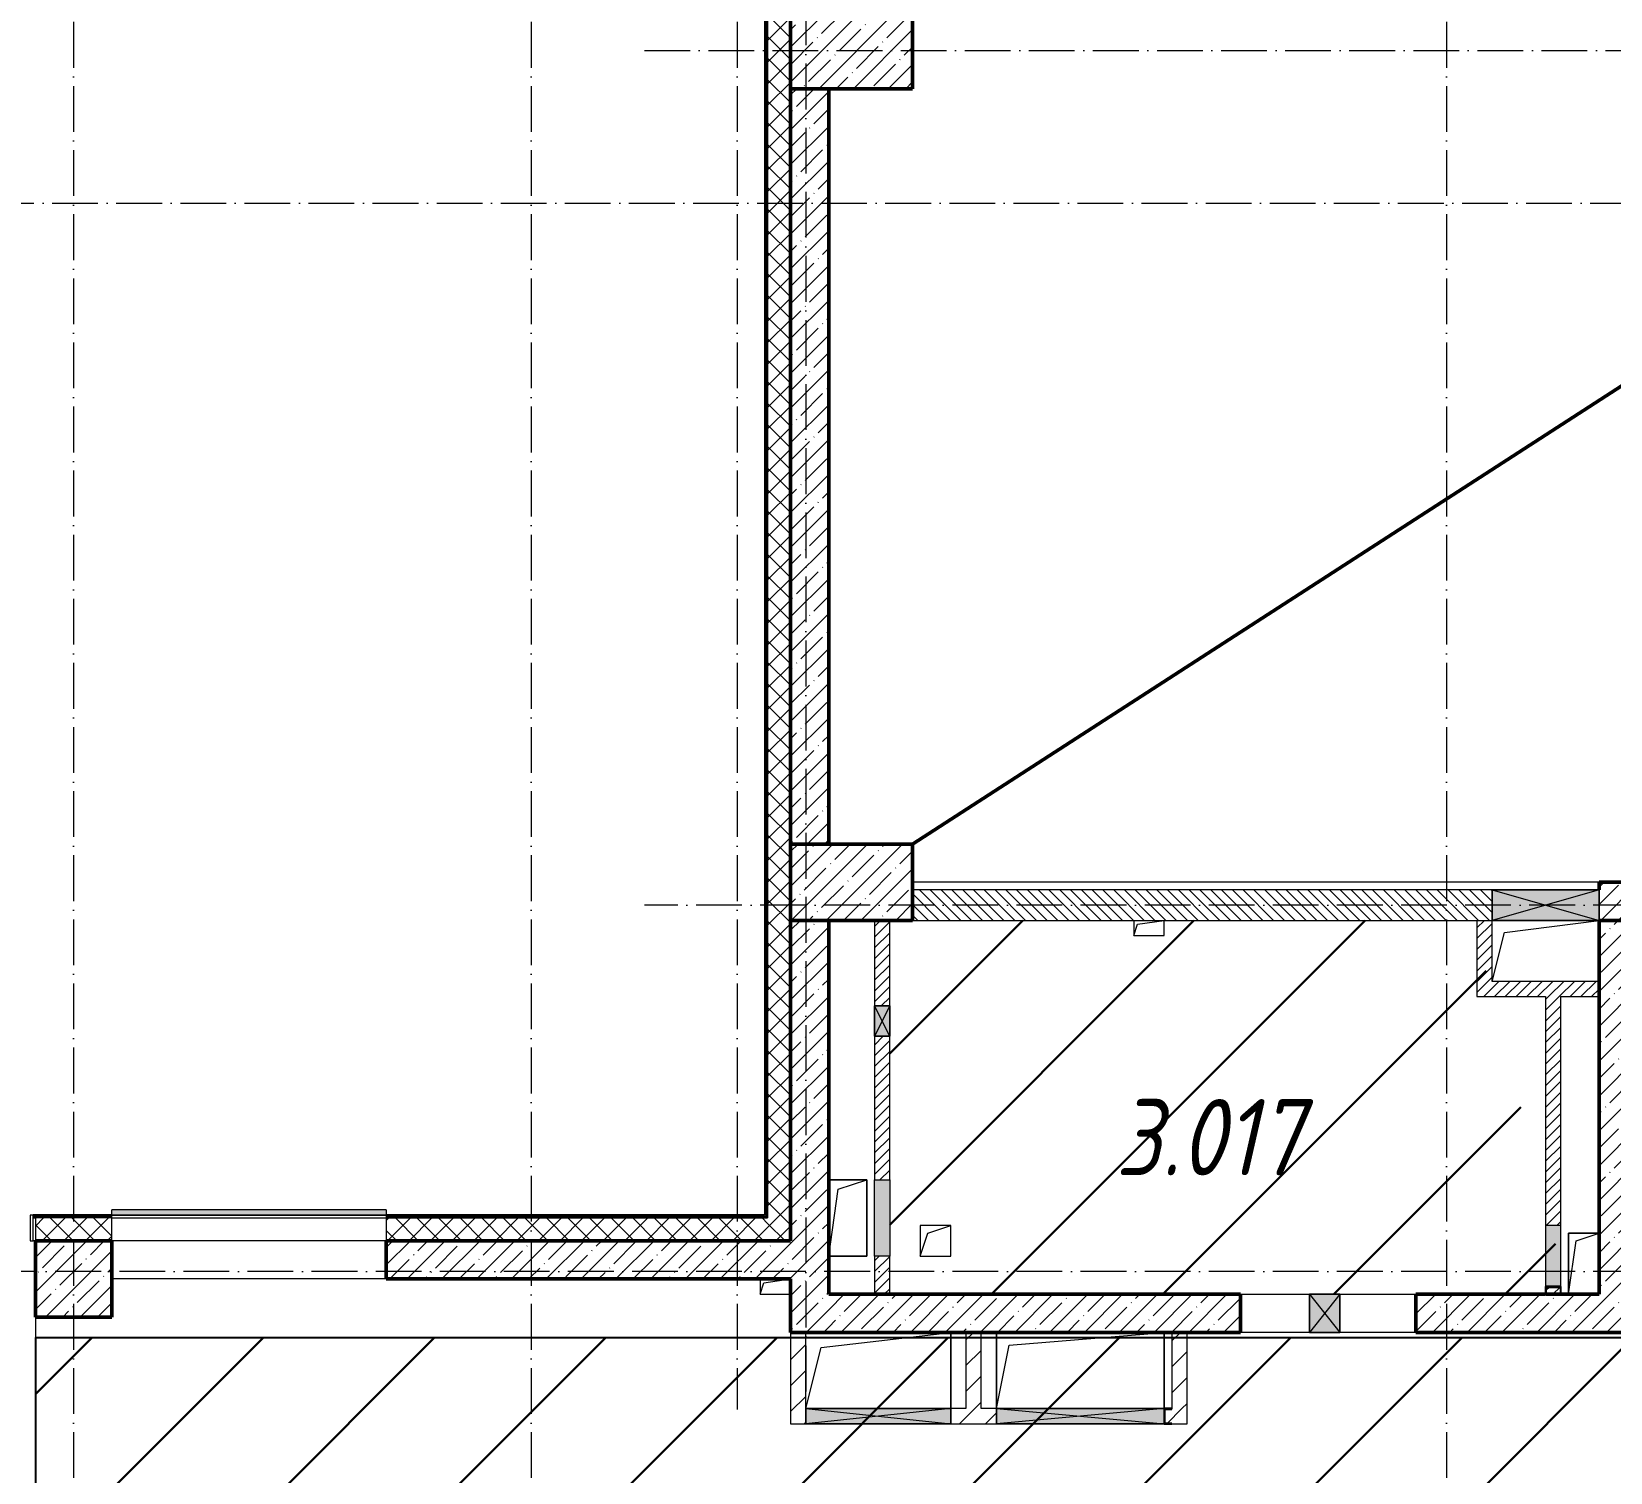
# Model space of a CAD drawing. Header units: millimetres. Extents: x 35697 to 388678, y -91946 to 171347.
# Drawn here: x 328996 to 339346, y -20600 to -11157 of the extents above; entities that cross this region are included whole.
import ezdxf

# ---------------------------------------------------------------- set-up
doc = ezdxf.new("R2010")
doc.units = ezdxf.units.MM
doc.linetypes.add('50_200_ШТРИХ_1Т_ш5_п1_п1_', pattern=[700, 500, -100, 0, -100])
for name, color, linetype, lineweight in [('2.1) ПГП окна 2.8 м', 5, 'Continuous', 30), ('A-DETL-____-OTLN-1', 7, 'Continuous', 50), ('A-DETL-GENF-OTLN', 7, 'Continuous', 9), ('A-FLOR-____-OTLN', 7, 'Continuous', 9), ('A-GENM-____-MCUT', 7, 'Continuous', 25), ('A-GENM-____-OTLN', 7, 'Continuous', 9), ('A-GENM-____-OTLN-1', 7, 'Continuous', 25), ('A-GLAZ-____-OTLN', 7, 'Continuous', 9), ('A-WALL-____-MCUT', 7, 'Continuous', 13), ('A-WALL-____-MCUT-1', 7, 'Continuous', 9), ('A-WALL-____-MCUT-2', 7, 'Continuous', 50), ('A-WALL-____-OTLN', 7, 'Continuous', 9), ('A-WALL-____-PATT-1', 7, 'Continuous', 9), ('A-WALL-FNSH-MCUT-1', 7, 'Continuous', 9), ('S-COLS-____-MCUT', 7, 'Continuous', 50), ('S-COLS-____-OTLN', 7, 'Continuous', 9), ('S-GRID-____-OTLN-1', 7, '50_200_ШТРИХ_1Т_ш5_п1_п1_', 9), ('Марки помещений', 7, 'Continuous', 9), ('стяжа', 7, 'Continuous', 30)]:
    doc.layers.add(name, color=color, linetype=linetype, lineweight=lineweight)
doc.layers.add('A-GLAZ-____-OTLN-1', color=7, linetype='Continuous', lineweight=9, true_color=0xc0c0c0)
doc.styles.add('ISOCPEUR_I_2', font='isocpeui.ttf', dxfattribs={"width": 0.85, "height": 2.3})
pattern_1 = [(45, (283770.7, -86863.46), (-114.04925, 114.04925), []), (45, (283884.76, -86863.46), (-114.04925, 114.04925), [201.612, -40.322, 3.353, -36.97])]
pattern_2 = [(45, (283770.707, -86863.456), (-35.35534, 35.35534), [])]
pattern_3 = [(45, (283770.71, -86863.46), (-84.85281, 84.85281), [])]
pattern_4 = [(45, (283770.71, -86863.46), (-70.71068, 70.71068), []), (135, (283770.71, -86863.46), (-70.71068, -70.71068), [])]

# ---------------------------------------------------------------- blocks, each defined once
blk = doc.blocks.new('BSC_Колонна _Прямоугольная - 500х800-V76-АР1_План отверстий 3 этажа в осях 1-64_Ю-ЯЯ')
at = {"layer": 'S-COLS-____-OTLN'}
h = blk.add_hatch(dxfattribs=at)
h.set_pattern_fill('FP_85', color=256, style=0, pattern_type=2)
h.set_pattern_definition([(315, (-75581.04, 50600), (114.04925, 114.04925), []), (315, (-75581.04, 50485.95), (114.04925, 114.04925), [201.613, -40.323, 3.353, -36.97])])
h.paths.add_polyline_path([(-250, -400), (250, -400), (250, 400), (-250, 400)], flags=0)
at = {"layer": 'S-COLS-____-MCUT'}
for p, q in [((250, 400), (-250, 400)), ((-250, 400), (-250, -400)), ((250, -400), (250, 400)), ((-250, -400), (250, -400))]:
    blk.add_line(p, q, dxfattribs=at)
blk = doc.blocks.new('BSC_Колонна _Прямоугольная - 500х800-V77-АР1_План отверстий 3 этажа в осях 1-64_Ю-ЯЯ')
at = {"layer": 'S-COLS-____-OTLN'}
h = blk.add_hatch(dxfattribs=at)
h.set_pattern_fill('FP_86', color=256, style=0, pattern_type=2)
h.set_pattern_definition([(315, (-70131.04, 50600), (114.04925, 114.04925), []), (315, (-70131.04, 50485.95), (114.04925, 114.04925), [201.613, -40.323, 3.353, -36.97])])
h.paths.add_polyline_path([(-250, -400), (250, -400), (250, 400), (-250, 400)], flags=0)
at = {"layer": 'S-COLS-____-MCUT'}
for p, q in [((250, 400), (-250, 400)), ((-250, 400), (-250, -400)), ((250, -400), (250, 400)), ((-250, -400), (250, -400))]:
    blk.add_line(p, q, dxfattribs=at)
blk = doc.blocks.new('BSC_Колонна _Прямоугольная - 500х500-V148-АР1_План отверстий 3 этажа в осях 1-64_Ю-ЯЯ')
at = {"layer": 'S-COLS-____-OTLN'}
h = blk.add_hatch(dxfattribs=at)
h.set_pattern_fill('FP_154', color=256, style=0, pattern_type=2)
h.set_pattern_definition([(45, (-45500, -67531.04), (-114.04925, 114.04925), []), (45, (-45385.95, -67531.04), (-114.04925, 114.04925), [201.613, -40.323, 3.353, -36.97])])
h.paths.add_polyline_path([(-250, -250), (250, -250), (250, 250), (-250, 250)], flags=0)
at = {"layer": 'S-COLS-____-MCUT'}
for p, q in [((250, 250), (-250, 250)), ((-250, 250), (-250, -250)), ((250, -250), (250, 250)), ((-250, -250), (250, -250))]:
    blk.add_line(p, q, dxfattribs=at)
blk = doc.blocks.new('AR_Отверстие Ниша - Лючок-32404808-АР1_План отверстий 3 этажа в осях 1-64_Ю-ЯЯ')
at = {"layer": 'A-GLAZ-____-OTLN'}
blk.add_hatch(color=256, dxfattribs=at).paths.add_polyline_path([(250, 50), (-250, 50), (-250, -50), (250, -50)], flags=0)
for p, q in [((-250, 50), (250, 50)), ((-250, -50), (-250, 50)), ((250, 50), (250, -50)), ((250, -50), (-250, -50))]:
    blk.add_line(p, q, dxfattribs=at)
blk = doc.blocks.new('AR_Отверстие Ниша - Лючок-32404922-АР1_План отверстий 3 этажа в осях 1-64_Ю-ЯЯ')
at = {"layer": 'A-GLAZ-____-OTLN'}
blk.add_hatch(color=256, dxfattribs=at).paths.add_polyline_path([(200, -50), (200, 50), (-200, 50), (-200, -50)], flags=0)
for p, q in [((200, 50), (-200, 50)), ((-200, 50), (-200, -50)), ((-200, -50), (200, -50))]:
    blk.add_line(p, q, dxfattribs=at)
blk = doc.blocks.new('154_Фахверк_СКБ_Швеллер - Тип_100_3960_зеркало-29769493-АР1_План отверстий 3 этажа в осях 1-64_Ю-ЯЯ')
at = {"layer": 'A-GENM-____-MCUT'}
for p, q in [((175, 50), (125, 50)), ((125, 50), (125, -50)), ((128, 47), (175, 47)), ((128, -47), (128, 47)), ((175, 47), (175, 50)), ((125, -50), (175, -50)), ((175, -47), (128, -47)), ((175, -50), (175, -47))]:
    blk.add_line(p, q, dxfattribs=at)
blk = doc.blocks.new('AR_Отверстие прямоугольное _в стене_ - AR_Отверстие прямоугольное _в стене__ВК-32404777-АР1_План отверстий 3 этажа в осях 1-64_Ю-ЯЯ')
at = {"layer": 'A-GLAZ-____-OTLN'}
blk.add_hatch(color=256, dxfattribs=at).paths.add_polyline_path([(100, 50), (-100, 50), (-100, -50), (100, -50)], flags=0)
at = {"layer": 'A-DETL-GENF-OTLN'}
for p, q in [((-100, -50), (-100, 50)), ((-100, 50), (100, 50)), ((100, 50), (-100, -50)), ((-100, 50), (100, -50)), ((100, 50), (-100, 50)), ((-100, 50), (-100, -50)), ((100, 50), (100, -50)), ((100, -50), (100, 50)), ((100, -50), (-100, -50)), ((-100, -50), (100, -50))]:
    blk.add_line(p, q, dxfattribs=at)
blk = doc.blocks.new('AR_Отверстие прямоугольное _в плите_ - AR_Отверстие прямоугольное _в плите_-V169-АР1_План отверстий 3 этажа в осях 1-64_Ю-ЯЯ')
at = {"layer": 'A-GENM-____-OTLN'}
for p, q in [((125, 250), (-125, 250)), ((-63, 188), (125, 250)), ((125, -250), (125, 250)), ((-125, -250), (-63, 188)), ((-125, -250), (125, -250))]:
    blk.add_line(p, q, dxfattribs=at)
blk = doc.blocks.new('AR_Отверстие прямоугольное _в плите_ - AR_Отверстие прямоугольное _в плите_-30459207-АР1_План отверстий 3 этажа в осях 1-64_Ю-ЯЯ')
at = {"layer": 'A-GENM-____-OTLN'}
for p, q in [((100, 100), (-100, 100)), ((-100, 100), (-100, -100)), ((-100, -100), (-50, 50)), ((-50, 50), (100, 100)), ((100, -100), (100, 100)), ((-100, -100), (100, -100))]:
    blk.add_line(p, q, dxfattribs=at)
blk = doc.blocks.new('AR_Отверстие прямоугольное _в плите_ - AR_Отверстие прямоугольное _в плите_-V173-АР1_План отверстий 3 этажа в осях 1-64_Ю-ЯЯ')
at = {"layer": 'A-GENM-____-OTLN'}
for p, q in [((100, 200), (-100, 200)), ((-100, 200), (-100, -200)), ((-100, -200), (-50, 150)), ((-50, 150), (100, 200))]:
    blk.add_line(p, q, dxfattribs=at)
blk = doc.blocks.new('AR_Отверстие прямоугольное _в плите_ - AR_Отверстие прямоугольное _в плите_-30510712-АР1_План отверстий 3 этажа в осях 1-64_Ю-ЯЯ')
at = {"layer": 'A-GENM-____-OTLN'}
for p, q in [((-100, 50), (-100, -50)), ((-100, -50), (-75, 25)), ((-75, 25), (100, 50)), ((-100, -50), (100, -50))]:
    blk.add_line(p, q, dxfattribs=at)
blk = doc.blocks.new('AR_Отверстие прямоугольное _в плите_ - AR_Отверстие прямоугольное _в плите_-V186-АР1_План отверстий 3 этажа в осях 1-64_Ю-ЯЯ')
at = {"layer": 'A-GENM-____-OTLN'}
for p, q in [((-100, 50), (-100, -50)), ((-100, -50), (-75, 25)), ((-75, 25), (100, 50)), ((100, -50), (100, 50)), ((-100, -50), (100, -50))]:
    blk.add_line(p, q, dxfattribs=at)
blk = doc.blocks.new('AR_Отверстие прямоугольное _в плите_ - AR_Отверстие прямоугольное _в плите_-30552508-АР1_План отверстий 3 этажа в осях 1-64_Ю-ЯЯ')
at = {"layer": 'A-GENM-____-OTLN'}
for p, q in [((-550, 250), (-550, -250)), ((-467, 167), (550, 250)), ((550, -250), (550, 250)), ((-550, -250), (-467, 167))]:
    blk.add_line(p, q, dxfattribs=at)
blk = doc.blocks.new('AR_Отверстие прямоугольное _в плите_ - AR_Отверстие прямоугольное _в плите_-30552525-АР1_План отверстий 3 этажа в осях 1-64_Ю-ЯЯ')
at = {"layer": 'A-GENM-____-OTLN'}
for p, q in [((-350, -200), (-270, 120)), ((-270, 120), (350, 200))]:
    blk.add_line(p, q, dxfattribs=at)
blk = doc.blocks.new('AR_Отверстие прямоугольное _в плите_ - AR_Отверстие прямоугольное _в плите_-30552717-АР1_План отверстий 3 этажа в осях 1-64_Ю-ЯЯ')
at = {"layer": 'A-GENM-____-OTLN'}
for p, q in [((-375, 150), (475, 250)), ((475, -250), (475, 250)), ((-475, -250), (-375, 150))]:
    blk.add_line(p, q, dxfattribs=at)
blk = doc.blocks.new('AR_Отверстие прямоугольное _в стене__БезПР - AR_Отверстие прямоугольное _в стене__БезПР-30578456-АР1_План отверстий 3 этажа в осях 1-64_Ю-ЯЯ')
at = {"layer": 'A-GLAZ-____-OTLN-1'}
blk.add_hatch(color=256, dxfattribs=at).paths.add_polyline_path([(100, -125), (100, 125), (-100, 125), (-100, -125)], flags=0)
at = {"layer": 'A-DETL-GENF-OTLN'}
for p, q in [((-100, -125), (-100, 125)), ((-100, 125), (100, 125)), ((100, 125), (-100, -125)), ((-100, 125), (100, -125)), ((100, 125), (-100, 125)), ((-100, 125), (-100, -125)), ((100, 125), (100, -125)), ((100, -125), (100, 125)), ((100, -125), (-100, -125)), ((-100, -125), (100, -125))]:
    blk.add_line(p, q, dxfattribs=at)
at = {"layer": 'A-GLAZ-____-OTLN'}
blk.add_line((100, 125), (-100, 125), dxfattribs=at)
blk = doc.blocks.new('Отлив_СКБ - Отлив витража_СФТК-31884011-АР1_План отверстий 3 этажа в осях 1-64_Ю-ЯЯ')
at = {"layer": 'A-GLAZ-____-OTLN-1'}
for points in [[(1800, 2), (1800, 37), (0, 37), (0, 2), (1715, 2)], [(1715, 0), (1800, 0), (1800, 2), (0, 2), (0, 0)]]:
    blk.add_hatch(color=256, dxfattribs=at).paths.add_polyline_path(points, flags=0)
at = {"layer": 'A-GLAZ-____-OTLN'}
for p, q in [((0, 3), (0, 37)), ((1800, 37), (0, 37)), ((0, 2), (1800, 2)), ((1800, 37), (1800, 3)), ((1800, 0), (0, 0))]:
    blk.add_line(p, q, dxfattribs=at)
blk = doc.blocks.new('Стены 11 - Стены 4-31628984-АР1_План отверстий 3 этажа в осях 1-64_Ю-ЯЯ')
at = {"layer": 'A-WALL-____-MCUT'}
for p, q in [((-1829, 41030), (-1829, 41010)), ((-1659, 41030), (-1829, 41030)), ((-1829, 41010), (-1659, 41010)), ((-1659, 41010), (-1659, 41030))]:
    blk.add_line(p, q, dxfattribs=at)
blk = doc.blocks.new('AR_Отверстие прямоугольное _в стене_ - AR_Отверстие прямоугольное _в стене__ОВ-36926784-АР1_План отверстий 3 этажа в осях 1-64_Ю-ЯЯ')
at = {"layer": 'A-GLAZ-____-OTLN'}
blk.add_hatch(color=256, dxfattribs=at).paths.add_polyline_path([(550, -50), (550, 50), (-550, 50), (-550, -50)], flags=0)
at = {"layer": 'A-DETL-GENF-OTLN'}
for p, q in [((-550, -50), (-550, 50)), ((-550, 50), (550, 50)), ((550, 50), (-550, -50)), ((-550, 50), (550, -50)), ((550, 50), (-550, 50)), ((-550, 50), (-550, -50)), ((550, -50), (-550, -50)), ((-550, -50), (550, -50))]:
    blk.add_line(p, q, dxfattribs=at)
blk = doc.blocks.new('AR_Отверстие прямоугольное _в стене__БезПР - AR_Отверстие прямоугольное _в стене__БезПР-36428394-АР1_План отверстий 3 этажа в осях 1-64_Ю-ЯЯ')
at = {"layer": 'A-GLAZ-____-OTLN'}
blk.add_hatch(color=256, dxfattribs=at).paths.add_polyline_path([(350, -100), (350, 100), (-350, 100), (-350, -100)], flags=0)
at = {"layer": 'A-DETL-GENF-OTLN'}
for p, q in [((-350, -100), (-350, 100)), ((-350, 100), (350, 100)), ((350, 100), (-350, -100)), ((-350, 100), (350, -100)), ((350, 100), (-350, 100)), ((-350, 100), (-350, -100)), ((350, 100), (350, -100)), ((350, -100), (350, 100)), ((350, -100), (-350, -100)), ((-350, -100), (350, -100))]:
    blk.add_line(p, q, dxfattribs=at)
at = {"layer": 'A-GLAZ-____-OTLN'}
blk.add_line((350, 100), (-350, 100), dxfattribs=at)
blk = doc.blocks.new('AR_Отверстие прямоугольное _в стене__БезПР - AR_Отверстие прямоугольное _в стене__БезПР-36428547-АР1_План отверстий 3 этажа в осях 1-64_Ю-ЯЯ')
at = {"layer": 'A-GLAZ-____-OTLN'}
blk.add_hatch(color=256, dxfattribs=at).paths.add_polyline_path([(475, -50), (475, 50), (-475, 50), (-475, -50)], flags=0)
at = {"layer": 'A-DETL-GENF-OTLN'}
for p, q in [((-475, -50), (-475, 50)), ((-475, 50), (475, 50)), ((475, 50), (-475, -50)), ((-475, 50), (475, -50)), ((475, 50), (-475, 50)), ((-475, 50), (-475, -50)), ((475, 50), (475, -50)), ((475, -50), (475, 50)), ((475, -50), (-475, -50)), ((-475, -50), (475, -50))]:
    blk.add_line(p, q, dxfattribs=at)
at = {"layer": 'A-GLAZ-____-OTLN'}
blk.add_line((475, 50), (-475, 50), dxfattribs=at)
blk = doc.blocks.new('154_Фахверк_СКБ_Швеллер - Тип_100_3960_зеркало-36793856-АР1_План отверстий 3 этажа в осях 1-64_Ю-ЯЯ')
at = {"layer": 'A-GENM-____-MCUT'}
for p, q in [((175, 50), (125, 50)), ((125, 50), (125, -50)), ((128, 47), (175, 47)), ((128, -47), (128, 47)), ((175, 47), (175, 50)), ((125, -50), (175, -50)), ((175, -47), (128, -47)), ((175, -50), (175, -47))]:
    blk.add_line(p, q, dxfattribs=at)
blk = doc.blocks.new('3эт')
at = {"layer": 'S-GRID-____-OTLN-1', "color": 251, "ltscale": 0.6, "true_color": 0x636466}
for p, q in [((329270.7, 4029.4), (329270.7, -33971.9)), ((332270.7, 4029.4), (332270.7, -33971.9)), ((333620.7, 4029.4), (333620.7, -20188)), ((338270.7, 4029.4), (338270.7, -33971.9)), ((334070.7, 3756), (334070.7, -20188)), ((333012.7, -11282.4), (387845.1, -11282.4)), ((318208.2, -12282.4), (387845.1, -12282.4)), ((387845.1, -16882.4), (333012.7, -16882.4)), ((387845.1, -19282.4), (279101.9, -19282.4))]:
    blk.add_line(p, q, dxfattribs=at)

msp = doc.modelspace()

# ---------------------------------------------------------------- hatches: boundary and pattern name
at = {"layer": '2.1) ПГП окна 2.8 м'}
h = msp.add_hatch(dxfattribs=at)
h.set_pattern_fill('ANSI31', color=5, scale=250)
h.paths.add_polyline_path([(358271, -16982), (357671, -16982), (357671, -16732), (352971, -16732), (352971, -16982), (352471, -16982), (352271, -16982), (352271, -17432), (352151, -17432), (352125, -17432), (352125, -17438), (351577, -17438), (350671, -17432), (350671, -16982), (348021, -16982), (348021, -17482), (347521, -17482), (347521, -19182), (348021, -19182), (348021, -19682), (347521, -19682), (347021, -19682), (345721, -19682), (344721, -19682), (343721, -19682), (343222, -19682), (343022, -19682), (342571, -19682), (341971, -19682), (341971, -19717), (358211, -19717), (358211, -19682), (357971, -19682), (357971, -19182), (358271, -19182)])
h.paths.add_polyline_path([(352471, -19182), (352971, -19182), (352971, -19682), (352471, -19682)], flags=16)
h.paths.add_polyline_path([(329021, -23650), (358473, -23650), (358473, -19717), (329021, -19717)])
h = msp.add_hatch(dxfattribs=at)
h.set_pattern_fill('ANSI31', color=5, scale=250)
h.paths.add_polyline_path([(334771, -16982), (334621, -17489), (334621, -19432), (339071, -19432), (338446, -16982)])
h.paths.add_polyline_path([(335021, -18982), (335021, -19182), (334821, -19182), (334821, -18982)], flags=16)
at = {"layer": 'A-WALL-____-PATT-1'}
h = msp.add_hatch(dxfattribs=at)
h.set_pattern_fill('FP_4', color=256, style=0, pattern_type=2)
h.set_pattern_definition(pattern_4)
h.paths.add_polyline_path([(333971, -19082), (333971, -1182), (333821, -1182), (333821, -19082)], flags=0)
h = msp.add_hatch(dxfattribs=at)
h.set_pattern_fill('FP_12', color=256, style=0, pattern_type=2)
h.set_pattern_definition(pattern_1)
h.paths.add_polyline_path([(334221, -16482), (334221, -11532), (333971, -11532), (333971, -16482)], flags=0)
h = msp.add_hatch(dxfattribs=at)
h.set_pattern_fill('FP_12', color=256, style=0, pattern_type=2)
h.set_pattern_definition(pattern_1)
h.paths.add_polyline_path([(339271, -16982), (340521, -16982), (340521, -16732), (339271, -16732), (339271, -16782)], flags=0)
h = msp.add_hatch(dxfattribs=at)
h.set_pattern_fill('FP_9', color=256, style=0, pattern_type=2)
h.set_pattern_definition([(135, (283770.707, -86863.456), (-35.35534, -35.35534), [])])
h.paths.add_polyline_path([(338571, -16982), (338571, -16782), (334771, -16782), (334771, -16982), (338548, -16982)], flags=0)
h = msp.add_hatch(dxfattribs=at)
h.set_pattern_fill('FP_12', color=256, style=0, pattern_type=2)
h.set_pattern_definition(pattern_1)
h.paths.add_polyline_path([(333971, -19682), (334221, -19682), (334221, -16982), (333971, -16982), (333971, -19332)], flags=0)
h = msp.add_hatch(dxfattribs=at)
h.set_pattern_fill('FP_8', color=256, style=0, pattern_type=2)
h.set_pattern_definition(pattern_2)
h.paths.add_polyline_path([(334621, -19432), (334621, -19182), (334521, -19182), (334521, -19432)], flags=0)
h.paths.add_polyline_path([(334521, -18682), (334621, -18682), (334621, -17742), (334521, -17742), (334521, -18339)], flags=0)
h.paths.add_polyline_path([(334521, -17542), (334621, -17542), (334621, -16982), (334521, -16982)], flags=0)
h = msp.add_hatch(dxfattribs=at)
h.set_pattern_fill('FP_8', color=256, style=0, pattern_type=2)
h.set_pattern_definition(pattern_2)
h.paths.add_polyline_path([(338471, -17482), (338571, -17482), (338571, -16982), (338471, -16982)], flags=0)
h = msp.add_hatch(dxfattribs=at)
h.set_pattern_fill('FP_12', color=256, style=0, pattern_type=2)
h.set_pattern_definition(pattern_1)
h.paths.add_polyline_path([(339271, -19432), (339521, -19432), (339521, -16982), (339271, -16982), (339271, -18339)], flags=0)
h = msp.add_hatch(dxfattribs=at)
h.set_pattern_fill('FP_8', color=256, style=0, pattern_type=2)
h.set_pattern_definition(pattern_2)
h.paths.add_polyline_path([(339021, -17482), (339271, -17482), (339271, -17382), (338571, -17382), (338571, -17482), (338921, -17482)], flags=0)
h = msp.add_hatch(dxfattribs=at)
h.set_pattern_fill('FP_8', color=256, style=0, pattern_type=2)
h.set_pattern_definition(pattern_2)
h.paths.add_polyline_path([(339018, -19432), (339018, -19385), (338924, -19385), (338924, -19432), (338971, -19432)], flags=0)
h.paths.add_polyline_path([(339021, -18982), (339021, -17482), (338921, -17482), (338921, -18982)], flags=0)
h = msp.add_hatch(dxfattribs=at)
h.set_pattern_fill('FP_4', color=256, style=0, pattern_type=2)
h.set_pattern_definition(pattern_4)
h.paths.add_polyline_path([(333821, -19082), (333821, -18932), (331321, -18932), (331321, -19082), (333646, -19082)], flags=0)
h.paths.add_polyline_path([(329521, -19082), (329521, -18932), (329021, -18932), (329021, -19082)], flags=0)
h = msp.add_hatch(dxfattribs=at)
h.set_pattern_fill('FP_12', color=256, style=0, pattern_type=2)
h.set_pattern_definition(pattern_1)
h.paths.add_polyline_path([(333971, -19332), (333971, -19082), (331321, -19082), (331321, -19332), (333246, -19332)], flags=0)
h = msp.add_hatch(dxfattribs=at)
h.set_pattern_fill('FP_12', color=256, style=0, pattern_type=2)
h.set_pattern_definition(pattern_1)
h.paths.add_polyline_path([(346768, -19682), (347021, -19682), (347021, -19432), (345721, -19432), (345721, -19682)], flags=0)
h.paths.add_polyline_path([(344721, -19682), (344721, -19432), (343721, -19432), (343721, -19682), (343850, -19682)], flags=0)
h.paths.add_polyline_path([(342083, -19682), (342571, -19682), (342571, -19432), (338071, -19432), (338071, -19682), (341199, -19682)], flags=0)
h.paths.add_polyline_path([(336471, -19682), (336921, -19682), (336921, -19432), (334221, -19432), (334221, -19682), (335221, -19682)], flags=0)
h = msp.add_hatch(dxfattribs=at)
h.set_pattern_fill('FP_7', color=256, style=0, pattern_type=2)
h.set_pattern_definition(pattern_3)
h.paths.add_polyline_path([(334071, -20282), (334071, -19682), (333971, -19682), (333971, -20282)], flags=0)
h = msp.add_hatch(dxfattribs=at)
h.set_pattern_fill('FP_7', color=256, style=0, pattern_type=2)
h.set_pattern_definition(pattern_3)
h.paths.add_polyline_path([(335221, -20182), (335221, -19682), (335121, -19682), (335121, -20182)], flags=0)
h = msp.add_hatch(dxfattribs=at)
h.set_pattern_fill('FP_7', color=256, style=0, pattern_type=2)
h.set_pattern_definition(pattern_3)
h.paths.add_polyline_path([(336571, -20182), (336571, -19682), (336471, -19682), (336471, -20182)], flags=0)
h = msp.add_hatch(dxfattribs=at)
h.set_pattern_fill('FP_7', color=256, style=0, pattern_type=2)
h.set_pattern_definition(pattern_3)
h.paths.add_polyline_path([(336571, -20282), (336571, -20182), (336471, -20182), (336471, -20185), (336424, -20185), (336424, -20279), (336471, -20279), (336471, -20282)], flags=0)
h.paths.add_polyline_path([(335021, -20282), (335321, -20282), (335321, -20182), (335021, -20182), (335021, -20200)], flags=0)

# ---------------------------------------------------------------- linework, layer by layer
msp.add_lwpolyline([(329021, -23650), (358473, -23650), (358473, -19717), (329021, -19717)], close=True)
at = {"layer": 'A-DETL-____-OTLN-1'}
msp.add_line((357671, -1682), (334771, -16482), dxfattribs=at)
at = {"layer": 'A-FLOR-____-OTLN'}
for p, q in [((339271, -16732), (334771, -16732)), ((334221, -18682), (334471, -18682)), ((334471, -18682), (334471, -19182)), ((339071, -19032), (339271, -19032)), ((339071, -19432), (339071, -19032)), ((334471, -19182), (334221, -19182)), ((329021, -19582), (329021, -23682)), ((335021, -19682), (335021, -20182)), ((335321, -20182), (335321, -19682)), ((336421, -19682), (336421, -20182))]:
    msp.add_line(p, q, dxfattribs=at)
at = {"layer": 'A-WALL-____-MCUT'}
for p, q in [((338571, -16782), (334771, -16782)), ((334771, -16982), (338571, -16982))]:
    msp.add_line(p, q, dxfattribs=at)
at = {"layer": 'A-WALL-____-MCUT-1'}
for p, q in [((333809, -932), (333809, -18920)), ((333815, -932), (333815, -18926)), ((333821, -1182), (333821, -18932)), ((329521, -18920), (329006, -18920)), ((329521, -18926), (329006, -18926)), ((329521, -18932), (329021, -18932)), ((329021, -18932), (329021, -19082)), ((329521, -19082), (329521, -18932)), ((333809, -18920), (331321, -18920)), ((333815, -18926), (331321, -18926)), ((331321, -18932), (331321, -19082))]:
    msp.add_line(p, q, dxfattribs=at)
at = {"layer": 'A-WALL-____-MCUT-2'}
for p, q in [((333971, -11532), (333971, -16482)), ((334221, -16482), (334221, -11532)), ((340521, -16732), (339271, -16732)), ((339271, -16732), (339271, -16782)), ((333971, -16982), (333971, -19082)), ((334221, -19432), (334221, -16982)), ((339271, -16982), (339271, -19432)), ((339271, -16982), (340521, -16982)), ((331321, -19082), (331321, -19332)), ((333971, -19082), (331321, -19082)), ((331321, -19332), (333971, -19332)), ((333971, -19332), (333971, -19682)), ((336921, -19432), (334221, -19432)), ((336921, -19682), (336921, -19432)), ((338921, -19432), (338071, -19432)), ((338071, -19432), (338071, -19682)), ((339018, -19432), (338924, -19432)), ((339271, -19432), (339021, -19432)), ((333971, -19682), (336921, -19682)), ((338071, -19682), (342571, -19682))]:
    msp.add_line(p, q, dxfattribs=at)
at = {"layer": 'A-WALL-____-OTLN'}
for p, q in [((329521, -18932), (331321, -18932)), ((329021, -19082), (329006, -19082)), ((331321, -19082), (329521, -19082)), ((331321, -19332), (329521, -19332)), ((336921, -19432), (337372, -19432)), ((337572, -19432), (338071, -19432)), ((337372, -19682), (336921, -19682)), ((338071, -19682), (337572, -19682))]:
    msp.add_line(p, q, dxfattribs=at)
at = {"layer": 'A-WALL-FNSH-MCUT-1'}
for p, q in [((333801, -932), (333801, -18912)), ((334521, -16982), (334521, -17542)), ((334621, -17542), (334621, -16982)), ((338471, -16982), (338471, -17482)), ((338571, -17382), (338571, -16982)), ((339271, -17382), (338571, -17382)), ((338471, -17482), (338921, -17482)), ((338921, -17482), (338921, -18982)), ((339021, -18982), (339021, -17482)), ((339021, -17482), (339271, -17482)), ((334521, -17742), (334521, -18682)), ((334621, -18682), (334621, -17742)), ((329521, -18912), (329006, -18912)), ((329006, -18912), (329006, -18932)), ((329006, -18932), (329021, -18932)), ((329521, -18932), (329521, -18912)), ((333801, -18912), (331321, -18912)), ((331321, -18912), (331321, -18932)), ((331321, -18932), (333821, -18932)), ((334521, -19182), (334521, -19432)), ((334621, -19432), (334621, -19182)), ((333971, -19682), (333971, -20282)), ((334071, -20182), (334071, -19682)), ((335121, -19682), (335121, -20182)), ((335221, -20182), (335221, -19682)), ((336471, -19682), (336471, -20182)), ((336571, -20282), (336571, -19682)), ((335121, -20182), (335021, -20182)), ((335321, -20182), (335221, -20182)), ((333971, -20282), (334071, -20282)), ((335021, -20282), (335321, -20282)), ((336471, -20282), (336571, -20282))]:
    msp.add_line(p, q, dxfattribs=at)

# ---------------------------------------------------------------- block references
at = {"layer": 'A-GENM-____-OTLN'}
for name, p in [('AR_Отверстие прямоугольное _в плите_ - AR_Отверстие прямоугольное _в плите_-V186-АР1_План отверстий 3 этажа в осях 1-64_Ю-ЯЯ', (336321, -17032)), ('AR_Отверстие прямоугольное _в плите_ - AR_Отверстие прямоугольное _в плите_-30552525-АР1_План отверстий 3 этажа в осях 1-64_Ю-ЯЯ', (338921, -17182)), ('AR_Отверстие прямоугольное _в плите_ - AR_Отверстие прямоугольное _в плите_-V169-АР1_План отверстий 3 этажа в осях 1-64_Ю-ЯЯ', (334346, -18932)), ('AR_Отверстие прямоугольное _в плите_ - AR_Отверстие прямоугольное _в плите_-30459207-АР1_План отверстий 3 этажа в осях 1-64_Ю-ЯЯ', (334921, -19082)), ('AR_Отверстие прямоугольное _в плите_ - AR_Отверстие прямоугольное _в плите_-V173-АР1_План отверстий 3 этажа в осях 1-64_Ю-ЯЯ', (339171, -19232)), ('AR_Отверстие прямоугольное _в плите_ - AR_Отверстие прямоугольное _в плите_-30510712-АР1_План отверстий 3 этажа в осях 1-64_Ю-ЯЯ', (333871, -19382)), ('AR_Отверстие прямоугольное _в плите_ - AR_Отверстие прямоугольное _в плите_-30552717-АР1_План отверстий 3 этажа в осях 1-64_Ю-ЯЯ', (334546, -19932)), ('AR_Отверстие прямоугольное _в плите_ - AR_Отверстие прямоугольное _в плите_-30552508-АР1_План отверстий 3 этажа в осях 1-64_Ю-ЯЯ', (335871, -19932))]:
    msp.add_blockref(name, p, dxfattribs=at)
at = {"layer": 'A-GENM-____-OTLN-1', "rotation": 270}
msp.add_blockref('154_Фахверк_СКБ_Швеллер - Тип_100_3960_зеркало-29769493-АР1_План отверстий 3 этажа в осях 1-64_Ю-ЯЯ', (338971, -19257), dxfattribs=at)
at = {"layer": 'A-GENM-____-OTLN-1'}
msp.add_blockref('154_Фахверк_СКБ_Швеллер - Тип_100_3960_зеркало-36793856-АР1_План отверстий 3 этажа в осях 1-64_Ю-ЯЯ', (336296, -20232), dxfattribs=at)
at = {"layer": 'A-GLAZ-____-OTLN'}
for name, p in [('AR_Отверстие прямоугольное _в стене__БезПР - AR_Отверстие прямоугольное _в стене__БезПР-36428394-АР1_План отверстий 3 этажа в осях 1-64_Ю-ЯЯ', (338921, -16882)), ('Отлив_СКБ - Отлив витража_СФТК-31884011-АР1_План отверстий 3 этажа в осях 1-64_Ю-ЯЯ', (329521, -18915)), ('AR_Отверстие прямоугольное _в стене__БезПР - AR_Отверстие прямоугольное _в стене__БезПР-30578456-АР1_План отверстий 3 этажа в осях 1-64_Ю-ЯЯ', (337472, -19557)), ('AR_Отверстие прямоугольное _в стене__БезПР - AR_Отверстие прямоугольное _в стене__БезПР-36428547-АР1_План отверстий 3 этажа в осях 1-64_Ю-ЯЯ', (334546, -20232)), ('AR_Отверстие прямоугольное _в стене_ - AR_Отверстие прямоугольное _в стене__ОВ-36926784-АР1_План отверстий 3 этажа в осях 1-64_Ю-ЯЯ', (335871, -20232))]:
    msp.add_blockref(name, p, dxfattribs=at)
at = {"layer": 'A-GLAZ-____-OTLN', "rotation": 270}
for name, p in [('AR_Отверстие прямоугольное _в стене_ - AR_Отверстие прямоугольное _в стене__ВК-32404777-АР1_План отверстий 3 этажа в осях 1-64_Ю-ЯЯ', (334571, -17642)), ('AR_Отверстие Ниша - Лючок-32404808-АР1_План отверстий 3 этажа в осях 1-64_Ю-ЯЯ', (334571, -18932)), ('AR_Отверстие Ниша - Лючок-32404922-АР1_План отверстий 3 этажа в осях 1-64_Ю-ЯЯ', (338971, -19182))]:
    msp.add_blockref(name, p, dxfattribs=at)
at = {"layer": 'A-WALL-____-OTLN', "rotation": 89.9999999999999}
msp.add_blockref('Стены 11 - Стены 4-31628984-АР1_План отверстий 3 этажа в осях 1-64_Ю-ЯЯ', (370016, -17254), dxfattribs=at)
at = {"layer": 'S-COLS-____-OTLN', "rotation": 89.9999999999999}
for name, p in [('BSC_Колонна _Прямоугольная - 500х800-V76-АР1_План отверстий 3 этажа в осях 1-64_Ю-ЯЯ', (334371, -11282)), ('BSC_Колонна _Прямоугольная - 500х800-V77-АР1_План отверстий 3 этажа в осях 1-64_Ю-ЯЯ', (334371, -16732))]:
    msp.add_blockref(name, p, dxfattribs=at)
at = {"layer": 'S-COLS-____-OTLN'}
msp.add_blockref('BSC_Колонна _Прямоугольная - 500х500-V148-АР1_План отверстий 3 этажа в осях 1-64_Ю-ЯЯ', (329271, -19332), dxfattribs=at)
at = {"layer": 'стяжа'}
msp.add_blockref('3эт', (0, 0), dxfattribs=at)

# ---------------------------------------------------------------- texts
at = {"layer": 'Марки помещений', "insert": (336101, -18153), "char_height": 500, "width": 737.55, "attachment_point": 1, "style": 'ISOCPEUR_I_2'}
msp.add_mtext('3.017', dxfattribs=at)

doc.saveas('drawing.dxf')
